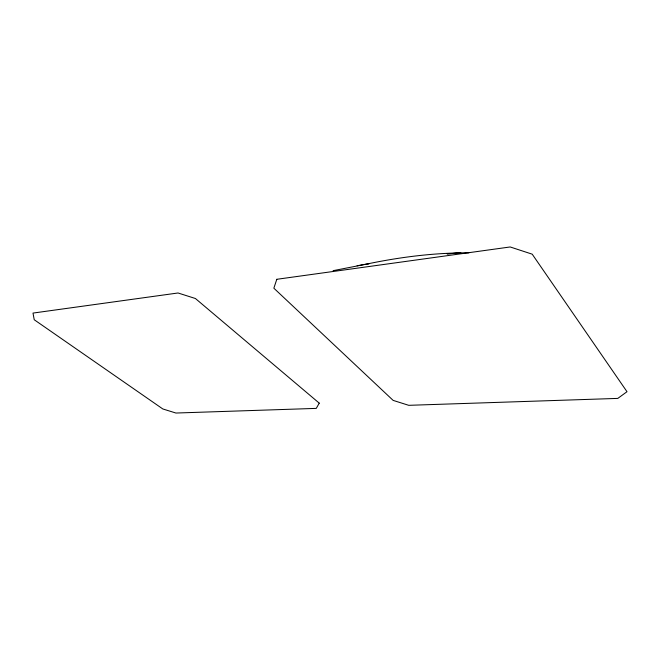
<?xml version="1.0" encoding="UTF-8"?>
<svg xmlns="http://www.w3.org/2000/svg" width="660" height="660" viewBox="0 0 660 660"><rect width="100%" height="100%" fill="white"/><g stroke="black" fill="none" stroke-linecap="round" stroke-linejoin="round"><path stroke-width="0.99" d="M333.11 270.674L369.336 263.579L357.093 265.765M367.942 263.81C401.14 256.905 434.973 252.73 468.913 252.838M460.829 252.895L447.084 253.844L458.081 253.143M276.804 279.296L273.851 288.189L393.137 400.389L408.73 405.322L617.801 398.401L627 391.702L532.207 254.174L510.18 246.964L276.804 279.296M319.234 403.136L316.272 408.383L175.923 413.036L162.805 408.952L34.229 319.745L33 313.079L178.043 292.982L195.426 298.518L319.234 403.136"/></g></svg>
